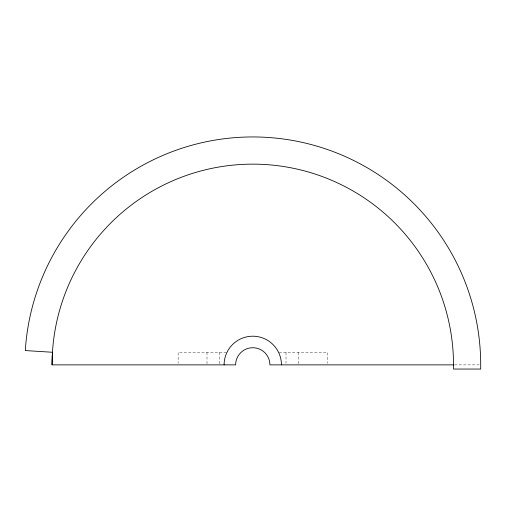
<?xml version="1.0" encoding="UTF-8"?>
<svg xmlns="http://www.w3.org/2000/svg" width="506" height="506" viewBox="0 0 506 506"><rect width="100%" height="100%" fill="white"/><g stroke="black" fill="none" stroke-linecap="round" stroke-linejoin="round"><path stroke-width="0.38" stroke-dasharray="2.53 1.9" d="M226.441 352.328L178.137 352.328L178.137 363.302M279.11 352.328L327.414 352.328L327.414 363.302M454.628 364.87L479.144 364.87M298.553 352.328L298.553 364.87M286.01 352.328L286.01 363.302M219.541 352.328L219.541 364.87M206.998 352.328L206.998 364.87"/><path stroke-width="0.76" d="M52.048 364.87L52.441 352.265L25.3 350.563A227.928 227.928 0 0 1 259.932 137.056A227.928 227.928 0 0 1 480.7 364.87L480.7 369.051L453.502 369.051L453.502 364.87A200.73 200.73 0 0 0 252.772 164.14A200.73 200.73 0 0 0 52.048 364.87L235.632 364.87A17.147 17.147 0 0 1 252.772 347.723A17.147 17.147 0 0 1 269.919 364.87L453.838 364.87M224.101 364.87A28.678 28.678 0 0 1 252.772 336.199A28.678 28.678 0 0 1 281.45 364.87"/></g></svg>
